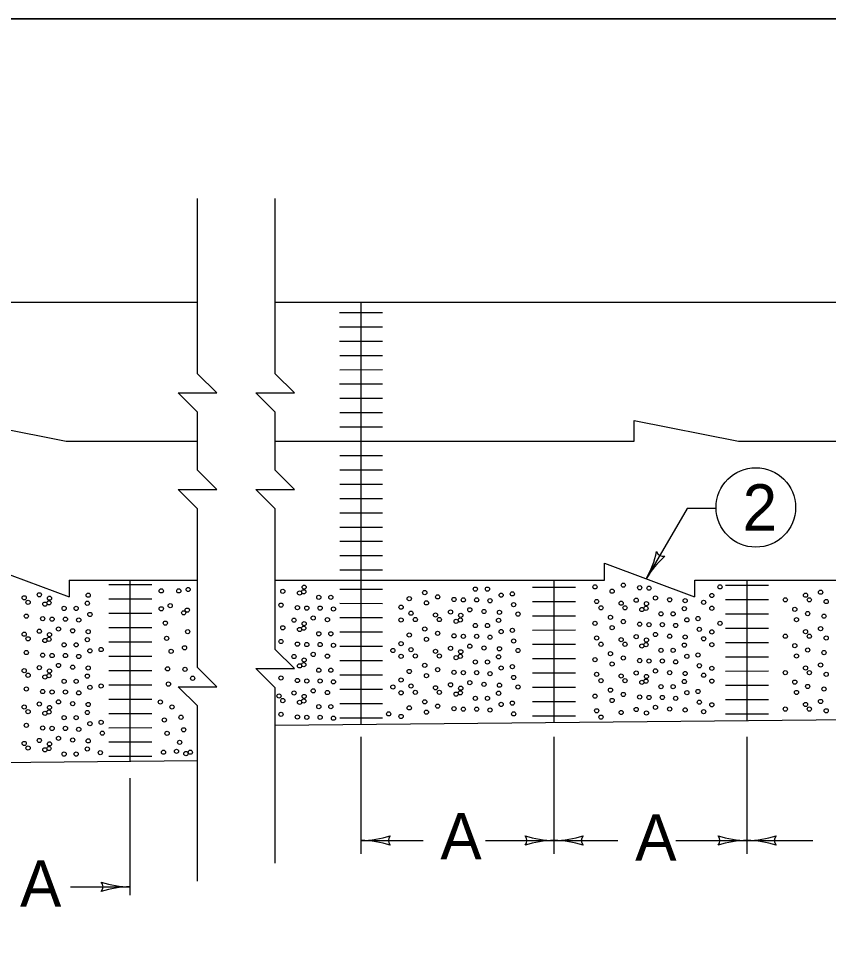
# Model space of a CAD drawing. Extents: x 1007 to 1035.5, y 1000.5 to 1021.5.
# Drawn here: x 1018.431 to 1021.928, y 1017.458 to 1021.5 of the extents above; entities that cross this region are included whole.
import ezdxf

# ---------------------------------------------------------------- set-up
doc = ezdxf.new("R2010")
doc.units = 0
for name, color, linetype in [('Level 1', 7, 'Continuous'), ('Level 10', 7, 'Continuous'), ('Level 11', 7, 'Continuous')]:
    doc.layers.add(name, color=color, linetype=linetype)

msp = doc.modelspace()

# ---------------------------------------------------------------- linework, layer by layer
at = {"layer": 'Level 1'}
for p, q in [((1019.2033, 1020.0916), (1019.2033, 1020.7233)), ((1019.5383, 1020.0916), (1019.5383, 1020.7233)), ((1014.2028, 1020.2749), (1019.2033, 1020.2749)), ((1019.5383, 1020.2749), (1024.9378, 1020.2749)), ((1019.9102, 1019.0749), (1019.9101, 1020.2749)), ((1019.8173, 1020.2311), (1020.0028, 1020.2311)), ((1019.8173, 1020.1693), (1020.0028, 1020.1693)), ((1019.8173, 1020.1075), (1020.0028, 1020.1074)), ((1019.8174, 1020.0457), (1020.0028, 1020.0457)), ((1019.8174, 1019.9838), (1020.0028, 1019.9839)), ((1019.8173, 1019.9221), (1020.0028, 1019.9221)), ((1019.8174, 1019.8603), (1020.0028, 1019.8603)), ((1019.8174, 1019.7984), (1020.0028, 1019.7985)), ((1018.1859, 1019.7649), (1018.6359, 1019.6749)), ((1021.0894, 1019.6749), (1021.0894, 1019.7649)), ((1021.0894, 1019.7649), (1021.5394, 1019.6749)), ((1019.8174, 1019.7367), (1020.0028, 1019.7368)), ((1018.6359, 1019.6749), (1019.2033, 1019.6749)), ((1019.5383, 1019.6749), (1021.0894, 1019.6749)), ((1021.5394, 1019.6749), (1023.7714, 1019.6749)), ((1019.8174, 1019.6132), (1020.0028, 1019.6131)), ((1019.8174, 1019.5513), (1020.0028, 1019.5513)), ((1019.8174, 1019.4895), (1020.0028, 1019.4895)), ((1019.8174, 1019.4278), (1020.0028, 1019.4277)), ((1019.8174, 1019.3658), (1020.0028, 1019.3659)), ((1021.3181, 1019.3835), (1021.1408, 1019.0803)), ((1021.4431, 1019.3835), (1021.3181, 1019.3835)), ((1019.8174, 1019.3041), (1020.0028, 1019.3041)), ((1019.2033, 1018.8228), (1019.2033, 1019.2583)), ((1019.5383, 1018.9006), (1019.5383, 1019.2583)), ((1019.8174, 1019.2423), (1020.0028, 1019.2423)), ((1018.2603, 1019.1478), (1018.6488, 1019.002)), ((1019.8174, 1019.1805), (1020.0028, 1019.1805)), ((1020.9609, 1019.0749), (1020.9609, 1019.1478)), ((1020.9609, 1019.1478), (1021.3494, 1019.002)), ((1019.8175, 1019.1187), (1020.0029, 1019.1188)), ((1018.6488, 1019.0749), (1019.2033, 1019.0749)), ((1018.6488, 1019.0749), (1018.6488, 1019.002)), ((1018.913, 1018.2916), (1018.9129, 1019.0749)), ((1019.5383, 1019.0749), (1020.9609, 1019.0749)), ((1019.9103, 1018.4499), (1019.9102, 1019.0749)), ((1020.7436, 1018.4583), (1020.7435, 1019.0749)), ((1021.3494, 1019.0749), (1021.3494, 1019.002)), ((1021.3518, 1019.0749), (1023.4391, 1019.0749)), ((1021.5769, 1018.4666), (1021.5768, 1019.0749)), ((1018.8202, 1019.0553), (1019.0056, 1019.0553)), ((1019.8174, 1019.0363), (1020.0028, 1019.0363)), ((1020.6508, 1019.0446), (1020.8362, 1019.0447)), ((1021.4841, 1019.0529), (1021.6695, 1019.053)), ((1018.8202, 1018.9935), (1019.0056, 1018.9935)), ((1021.4841, 1018.9912), (1021.6695, 1018.9911)), ((1019.8174, 1018.9745), (1020.0028, 1018.9744)), ((1020.6508, 1018.9828), (1020.8362, 1018.9828)), ((1018.8202, 1018.9318), (1019.0056, 1018.9318)), ((1019.8175, 1018.9127), (1020.0028, 1018.9127)), ((1020.6508, 1018.921), (1020.8362, 1018.921)), ((1021.4842, 1018.9293), (1021.6695, 1018.9293)), ((1018.8202, 1018.8699), (1019.0056, 1018.87)), ((1021.4842, 1018.8675), (1021.6695, 1018.8676)), ((1019.8175, 1018.8508), (1020.0028, 1018.8509)), ((1020.6508, 1018.8592), (1020.8362, 1018.8593)), ((1018.8202, 1018.8082), (1019.0056, 1018.8081)), ((1019.8174, 1018.7891), (1020.0028, 1018.7891)), ((1020.6508, 1018.7974), (1020.8362, 1018.7974)), ((1021.4841, 1018.8058), (1021.6695, 1018.8058)), ((1018.8203, 1018.7463), (1019.0056, 1018.7463)), ((1021.4842, 1018.744), (1021.6695, 1018.7439)), ((1019.8175, 1018.7273), (1020.0028, 1018.7273)), ((1020.6508, 1018.7357), (1020.8362, 1018.7356)), ((1018.8203, 1018.6845), (1019.0056, 1018.6846)), ((1019.8175, 1018.6654), (1020.0029, 1018.6655)), ((1020.6508, 1018.6738), (1020.8363, 1018.6738)), ((1021.4842, 1018.6821), (1021.6696, 1018.6822)), ((1018.8202, 1018.6228), (1019.0056, 1018.6228)), ((1019.8175, 1018.6037), (1020.0029, 1018.6038)), ((1020.6508, 1018.612), (1020.8363, 1018.6121)), ((1021.4842, 1018.6203), (1021.6696, 1018.6204)), ((1018.8203, 1018.561), (1019.0056, 1018.5609)), ((1019.8175, 1018.5419), (1020.0029, 1018.542)), ((1020.6508, 1018.5503), (1020.8363, 1018.5503)), ((1021.4842, 1018.5586), (1021.6696, 1018.5587)), ((1018.8203, 1018.4991), (1019.0057, 1018.4992)), ((1019.5383, 1017.8522), (1019.5383, 1018.4839)), ((1022.4102, 1018.4749), (1019.5383, 1018.4462)), ((1019.8175, 1018.4802), (1020.0028, 1018.4801)), ((1020.6508, 1018.4885), (1020.8362, 1018.4884)), ((1021.4842, 1018.4968), (1021.6695, 1018.4968)), ((1018.8203, 1018.4373), (1019.0057, 1018.4374)), ((1019.2033, 1017.7743), (1019.2033, 1018.4061)), ((1019.9103, 1017.8923), (1019.9103, 1018.3983)), ((1020.7436, 1017.8923), (1020.7436, 1018.3983)), ((1021.5769, 1017.8923), (1021.5769, 1018.3983)), ((1018.8203, 1018.3756), (1019.0057, 1018.3757)), ((1018.8203, 1018.3138), (1019.0056, 1018.3138)), ((1019.2033, 1018.2944), (1014.2028, 1018.2444)), ((1018.913, 1017.7132), (1018.913, 1018.2196)), ((1019.9103, 1017.9498), (1020.1774, 1017.9498)), ((1020.4479, 1017.9498), (1020.7436, 1017.9498)), ((1020.7436, 1017.9498), (1021.0191, 1017.9498)), ((1021.2696, 1017.9498), (1021.5769, 1017.9498)), ((1021.5769, 1017.9498), (1021.8608, 1017.9498)), ((1018.6549, 1017.7498), (1018.913, 1017.7498))]:
    msp.add_line(p, q, dxfattribs=at)
for points in [[(1019.2033, 1019.6749), (1019.2033, 1019.7999), (1019.12, 1019.8833), (1019.2867, 1019.8833), (1019.2033, 1019.9666), (1019.2033, 1020.0916)], [(1019.5383, 1019.6749), (1019.5383, 1019.7999), (1019.455, 1019.8833), (1019.6217, 1019.8833), (1019.5383, 1019.9666), (1019.5383, 1020.0916)], [(1019.2033, 1019.2583), (1019.2033, 1019.3833), (1019.12, 1019.4666), (1019.2867, 1019.4666), (1019.2033, 1019.5499), (1019.2033, 1019.6749)], [(1019.5383, 1019.2583), (1019.5383, 1019.3833), (1019.455, 1019.4666), (1019.6217, 1019.4666), (1019.5383, 1019.5499), (1019.5383, 1019.6749)], [(1019.5383, 1018.4839), (1019.5383, 1018.6089), (1019.455, 1018.6923), (1019.6217, 1018.6923), (1019.5383, 1018.7756), (1019.5383, 1018.9006)], [(1019.2033, 1018.4061), (1019.2033, 1018.5311), (1019.12, 1018.6144), (1019.2867, 1018.6144), (1019.2033, 1018.6978), (1019.2033, 1018.8228)]]:
    msp.add_lwpolyline(points, dxfattribs=at)
for centre, radius in [((1021.6146, 1019.3888), 0.1716), ((1019.0469, 1019.0283), 0.00903), ((1019.1225, 1019.0283), 0.00903), ((1019.1631, 1019.0342), 0.00903), ((1019.5717, 1019.0263), 0.00903), ((1019.6442, 1019.0188), 0.00903), ((1019.6623, 1019.0244), 0.00903), ((1019.6641, 1019.0443), 0.00903), ((1020.1848, 1019.0209), 0.00903), ((1020.4035, 1019.0358), 0.00903), ((1020.4555, 1019.0358), 0.00903), ((1020.9198, 1019.0455), 0.00903), ((1020.9941, 1019.0269), 0.00903), ((1021.0424, 1019.0529), 0.00903), ((1021.113, 1019.0418), 0.00903), ((1021.1534, 1019.0399), 0.00903), ((1021.4598, 1019.0455), 0.00903), ((1021.8943, 1019.0225), 0.00903), ((1018.4551, 1018.9984), 0.00903), ((1018.4718, 1018.9785), 0.00903), ((1018.5201, 1019.0114), 0.00903), ((1018.5624, 1018.9767), 0.00903), ((1018.5642, 1018.9965), 0.00903), ((1018.7314, 1019.0095), 0.00903), ((1019.7273, 1019.0003), 0.00903), ((1019.7793, 1019.0003), 0.00903), ((1020.1179, 1018.9949), 0.00903), ((1020.1922, 1018.9763), 0.00903), ((1020.2405, 1019.0023), 0.00903), ((1020.3111, 1018.9912), 0.00903), ((1020.3515, 1018.9893), 0.00903), ((1020.4091, 1018.9893), 0.00903), ((1020.4666, 1018.9856), 0.00903), ((1020.5149, 1019.0098), 0.00903), ((1020.5632, 1019.0153), 0.00903), ((1020.9272, 1018.9823), 0.00903), ((1021.0981, 1018.9879), 0.00903), ((1021.1812, 1018.9972), 0.00903), ((1021.2426, 1018.9898), 0.00903), ((1021.3094, 1018.986), 0.00903), ((1021.3892, 1018.9786), 0.00903), ((1021.4246, 1019.0083), 0.00903), ((1021.742, 1018.9896), 0.00903), ((1021.8293, 1019.0095), 0.00903), ((1021.846, 1018.9896), 0.00903), ((1021.9185, 1018.9822), 0.00903), ((1018.5443, 1018.9711), 0.00903), ((1018.6274, 1018.9525), 0.00903), ((1018.6794, 1018.9525), 0.00903), ((1018.7276, 1018.9748), 0.00903), ((1019.0469, 1018.9509), 0.00903), ((1019.0856, 1018.9644), 0.00903), ((1019.1592, 1018.9451), 0.00903), ((1019.5643, 1018.9668), 0.00903), ((1019.6349, 1018.9557), 0.00903), ((1019.6753, 1018.9538), 0.00903), ((1019.7329, 1018.9538), 0.00903), ((1019.7905, 1018.9501), 0.00903), ((1020.0826, 1018.9578), 0.00903), ((1020.2962, 1018.9373), 0.00903), ((1020.3793, 1018.9466), 0.00903), ((1020.4406, 1018.9392), 0.00903), ((1020.5687, 1018.9688), 0.00903), ((1020.9458, 1018.955), 0.00903), ((1021.0331, 1018.9749), 0.00903), ((1021.0498, 1018.955), 0.00903), ((1021.1223, 1018.9476), 0.00903), ((1021.1404, 1018.9532), 0.00903), ((1021.1422, 1018.973), 0.00903), ((1021.3056, 1018.9513), 0.00903), ((1021.4246, 1018.9532), 0.00903), ((1021.7829, 1018.9488), 0.00903), ((1018.4644, 1018.9191), 0.00903), ((1018.535, 1018.9079), 0.00903), ((1018.5754, 1018.9061), 0.00903), ((1018.633, 1018.9061), 0.00903), ((1018.6906, 1018.9023), 0.00903), ((1018.7388, 1018.9265), 0.00903), ((1019.1437, 1018.9334), 0.00903), ((1019.6201, 1018.9018), 0.00903), ((1019.7031, 1018.9111), 0.00903), ((1019.7645, 1018.9037), 0.00903), ((1020.0826, 1018.9026), 0.00903), ((1020.1253, 1018.9318), 0.00903), ((1020.1439, 1018.9044), 0.00903), ((1020.2312, 1018.9243), 0.00903), ((1020.2479, 1018.9044), 0.00903), ((1020.3204, 1018.897), 0.00903), ((1020.3385, 1018.9026), 0.00903), ((1020.3403, 1018.9224), 0.00903), ((1020.5037, 1018.9007), 0.00903), ((1020.5075, 1018.9354), 0.00903), ((1020.5873, 1018.928), 0.00903), ((1020.9867, 1018.9142), 0.00903), ((1021.0424, 1018.8956), 0.00903), ((1021.2054, 1018.929), 0.00903), ((1021.2574, 1018.929), 0.00903), ((1021.3168, 1018.903), 0.00903), ((1021.3651, 1018.9086), 0.00903), ((1021.7903, 1018.9042), 0.00903), ((1021.8386, 1018.9302), 0.00903), ((1021.9091, 1018.919), 0.00903), ((1018.6032, 1018.8633), 0.00903), ((1018.6646, 1018.8559), 0.00903), ((1019.0643, 1018.8889), 0.00903), ((1019.5717, 1018.8689), 0.00903), ((1019.6442, 1018.8615), 0.00903), ((1019.6623, 1018.8671), 0.00903), ((1019.6641, 1018.8869), 0.00903), ((1020.1848, 1018.8636), 0.00903), ((1020.4035, 1018.8784), 0.00903), ((1020.4555, 1018.8784), 0.00903), ((1020.5632, 1018.858), 0.00903), ((1020.9198, 1018.8882), 0.00903), ((1020.9941, 1018.8696), 0.00903), ((1021.113, 1018.8844), 0.00903), ((1021.1534, 1018.8826), 0.00903), ((1021.211, 1018.8826), 0.00903), ((1021.2686, 1018.8788), 0.00903), ((1021.3706, 1018.8621), 0.00903), ((1021.4598, 1018.8882), 0.00903), ((1021.8943, 1018.8652), 0.00903), ((1018.4551, 1018.8411), 0.00903), ((1018.4718, 1018.8212), 0.00903), ((1018.5201, 1018.8541), 0.00903), ((1018.5624, 1018.8193), 0.00903), ((1018.5642, 1018.8392), 0.00903), ((1018.7276, 1018.8174), 0.00903), ((1018.7314, 1018.8522), 0.00903), ((1019.0701, 1018.8231), 0.00903), ((1019.1611, 1018.8521), 0.00903), ((1019.7273, 1018.8429), 0.00903), ((1019.7793, 1018.8429), 0.00903), ((1020.1179, 1018.8376), 0.00903), ((1020.1922, 1018.819), 0.00903), ((1020.2405, 1018.845), 0.00903), ((1020.3111, 1018.8338), 0.00903), ((1020.3515, 1018.832), 0.00903), ((1020.4091, 1018.832), 0.00903), ((1020.4666, 1018.8283), 0.00903), ((1020.5149, 1018.8524), 0.00903), ((1020.9272, 1018.825), 0.00903), ((1021.0331, 1018.8176), 0.00903), ((1021.0981, 1018.8306), 0.00903), ((1021.1422, 1018.8157), 0.00903), ((1021.1812, 1018.8398), 0.00903), ((1021.2426, 1018.8324), 0.00903), ((1021.3094, 1018.8287), 0.00903), ((1021.3892, 1018.8213), 0.00903), ((1021.4246, 1018.851), 0.00903), ((1021.742, 1018.8323), 0.00903), ((1021.8293, 1018.8522), 0.00903), ((1021.846, 1018.8323), 0.00903), ((1021.9185, 1018.8248), 0.00903), ((1018.5443, 1018.8138), 0.00903), ((1018.6274, 1018.7952), 0.00903), ((1018.6794, 1018.7952), 0.00903), ((1018.7871, 1018.7748), 0.00903), ((1019.1476, 1018.7824), 0.00903), ((1019.5643, 1018.8095), 0.00903), ((1019.6349, 1018.7983), 0.00903), ((1019.6753, 1018.7965), 0.00903), ((1019.7329, 1018.7965), 0.00903), ((1019.7905, 1018.7928), 0.00903), ((1020.0826, 1018.8004), 0.00903), ((1020.1253, 1018.7744), 0.00903), ((1020.2962, 1018.78), 0.00903), ((1020.3793, 1018.7893), 0.00903), ((1020.4406, 1018.7818), 0.00903), ((1020.5075, 1018.7781), 0.00903), ((1020.5687, 1018.8115), 0.00903), ((1020.9458, 1018.7977), 0.00903), ((1021.0498, 1018.7977), 0.00903), ((1021.1223, 1018.7903), 0.00903), ((1021.1404, 1018.7958), 0.00903), ((1021.3056, 1018.7939), 0.00903), ((1021.4246, 1018.7958), 0.00903), ((1021.7829, 1018.7914), 0.00903), ((1018.4644, 1018.7618), 0.00903), ((1018.535, 1018.7506), 0.00903), ((1018.5754, 1018.7488), 0.00903), ((1018.633, 1018.7488), 0.00903), ((1018.6906, 1018.745), 0.00903), ((1018.7388, 1018.7692), 0.00903), ((1019.0896, 1018.7669), 0.00903), ((1019.6201, 1018.7445), 0.00903), ((1019.7031, 1018.7538), 0.00903), ((1019.7645, 1018.7463), 0.00903), ((1020.0473, 1018.7707), 0.00903), ((1020.0826, 1018.7453), 0.00903), ((1020.1439, 1018.7471), 0.00903), ((1020.2312, 1018.767), 0.00903), ((1020.2479, 1018.7471), 0.00903), ((1020.3204, 1018.7397), 0.00903), ((1020.3385, 1018.7453), 0.00903), ((1020.3403, 1018.7651), 0.00903), ((1020.5037, 1018.7433), 0.00903), ((1020.5873, 1018.7707), 0.00903), ((1020.9867, 1018.7568), 0.00903), ((1021.0424, 1018.7383), 0.00903), ((1021.2054, 1018.7717), 0.00903), ((1021.2574, 1018.7717), 0.00903), ((1021.3168, 1018.7457), 0.00903), ((1021.3651, 1018.7513), 0.00903), ((1021.7903, 1018.7468), 0.00903), ((1021.8386, 1018.7728), 0.00903), ((1021.9091, 1018.7617), 0.00903), ((1018.5201, 1018.6968), 0.00903), ((1018.6032, 1018.706), 0.00903), ((1018.6646, 1018.6986), 0.00903), ((1018.7314, 1018.6948), 0.00903), ((1019.6442, 1018.7042), 0.00903), ((1019.6623, 1018.7098), 0.00903), ((1019.6641, 1018.7296), 0.00903), ((1020.1848, 1018.7063), 0.00903), ((1020.4035, 1018.7211), 0.00903), ((1020.4555, 1018.7211), 0.00903), ((1020.5149, 1018.6951), 0.00903), ((1020.5632, 1018.7007), 0.00903), ((1020.9198, 1018.7308), 0.00903), ((1020.9941, 1018.7123), 0.00903), ((1021.113, 1018.7271), 0.00903), ((1021.1534, 1018.7253), 0.00903), ((1021.211, 1018.7253), 0.00903), ((1021.2686, 1018.7215), 0.00903), ((1021.3706, 1018.7048), 0.00903), ((1021.4246, 1018.6937), 0.00903), ((1021.8293, 1018.6948), 0.00903), ((1021.8943, 1018.7078), 0.00903), ((1018.4551, 1018.6838), 0.00903), ((1018.4718, 1018.6638), 0.00903), ((1018.5443, 1018.6564), 0.00903), ((1018.5624, 1018.662), 0.00903), ((1018.5642, 1018.6818), 0.00903), ((1018.7276, 1018.6601), 0.00903), ((1019.0741, 1018.6914), 0.00903), ((1019.1496, 1018.6895), 0.00903), ((1019.7273, 1018.6856), 0.00903), ((1019.7793, 1018.6856), 0.00903), ((1020.1179, 1018.6803), 0.00903), ((1020.1922, 1018.6617), 0.00903), ((1020.2405, 1018.6877), 0.00903), ((1020.3111, 1018.6765), 0.00903), ((1020.3515, 1018.6747), 0.00903), ((1020.4091, 1018.6747), 0.00903), ((1020.4666, 1018.6709), 0.00903), ((1020.5687, 1018.6542), 0.00903), ((1020.9272, 1018.6677), 0.00903), ((1021.0331, 1018.6603), 0.00903), ((1021.0981, 1018.6733), 0.00903), ((1021.1422, 1018.6583), 0.00903), ((1021.1812, 1018.6825), 0.00903), ((1021.2426, 1018.6751), 0.00903), ((1021.3094, 1018.6713), 0.00903), ((1021.3892, 1018.6639), 0.00903), ((1021.742, 1018.6749), 0.00903), ((1021.846, 1018.6749), 0.00903), ((1021.9185, 1018.6675), 0.00903), ((1018.6274, 1018.6378), 0.00903), ((1018.6794, 1018.6378), 0.00903), ((1018.7871, 1018.6174), 0.00903), ((1019.0779, 1018.6256), 0.00903), ((1019.1825, 1018.6508), 0.00903), ((1019.5643, 1018.6522), 0.00903), ((1019.6349, 1018.641), 0.00903), ((1019.6753, 1018.6392), 0.00903), ((1019.7329, 1018.6392), 0.00903), ((1019.7905, 1018.6354), 0.00903), ((1020.0473, 1018.6133), 0.00903), ((1020.0826, 1018.6431), 0.00903), ((1020.1253, 1018.6171), 0.00903), ((1020.2962, 1018.6227), 0.00903), ((1020.3793, 1018.6319), 0.00903), ((1020.4406, 1018.6245), 0.00903), ((1020.5075, 1018.6208), 0.00903), ((1020.5873, 1018.6133), 0.00903), ((1020.9458, 1018.6403), 0.00903), ((1021.0498, 1018.6403), 0.00903), ((1021.1223, 1018.6329), 0.00903), ((1021.1404, 1018.6385), 0.00903), ((1021.2054, 1018.6143), 0.00903), ((1021.2574, 1018.6143), 0.00903), ((1021.3056, 1018.6366), 0.00903), ((1021.4246, 1018.6385), 0.00903), ((1021.7829, 1018.6341), 0.00903), ((1021.8386, 1018.6155), 0.00903), ((1018.4644, 1018.6044), 0.00903), ((1018.535, 1018.5933), 0.00903), ((1018.5754, 1018.5914), 0.00903), ((1018.633, 1018.5914), 0.00903), ((1018.6906, 1018.5877), 0.00903), ((1018.7388, 1018.6118), 0.00903), ((1019.5551, 1018.5742), 0.00903), ((1019.6201, 1018.5872), 0.00903), ((1019.6641, 1018.5723), 0.00903), ((1019.7031, 1018.5964), 0.00903), ((1019.7645, 1018.589), 0.00903), ((1020.0826, 1018.5879), 0.00903), ((1020.1439, 1018.5898), 0.00903), ((1020.2312, 1018.6097), 0.00903), ((1020.2479, 1018.5898), 0.00903), ((1020.3204, 1018.5823), 0.00903), ((1020.3385, 1018.5879), 0.00903), ((1020.3403, 1018.6078), 0.00903), ((1020.5037, 1018.586), 0.00903), ((1020.9198, 1018.5735), 0.00903), ((1020.9867, 1018.5995), 0.00903), ((1021.0424, 1018.5809), 0.00903), ((1021.3168, 1018.5883), 0.00903), ((1021.3651, 1018.5939), 0.00903), ((1021.7903, 1018.5895), 0.00903), ((1021.9091, 1018.6043), 0.00903), ((1018.5201, 1018.5394), 0.00903), ((1018.6032, 1018.5487), 0.00903), ((1018.6646, 1018.5413), 0.00903), ((1018.7314, 1018.5375), 0.00903), ((1019.0431, 1018.5481), 0.00903), ((1019.5717, 1018.5543), 0.00903), ((1019.6442, 1018.5468), 0.00903), ((1019.6623, 1018.5524), 0.00903), ((1020.1848, 1018.5489), 0.00903), ((1020.4035, 1018.5638), 0.00903), ((1020.4555, 1018.5638), 0.00903), ((1020.5149, 1018.5378), 0.00903), ((1020.5632, 1018.5433), 0.00903), ((1020.9941, 1018.5549), 0.00903), ((1021.113, 1018.5698), 0.00903), ((1021.1534, 1018.5679), 0.00903), ((1021.211, 1018.5679), 0.00903), ((1021.2686, 1018.5642), 0.00903), ((1021.3706, 1018.5474), 0.00903), ((1021.4246, 1018.5363), 0.00903), ((1021.8293, 1018.5375), 0.00903), ((1021.8943, 1018.5505), 0.00903), ((1018.4551, 1018.5264), 0.00903), ((1018.4718, 1018.5065), 0.00903), ((1018.5443, 1018.4991), 0.00903), ((1018.5624, 1018.5047), 0.00903), ((1018.5642, 1018.5245), 0.00903), ((1018.7276, 1018.5028), 0.00903), ((1019.0934, 1018.5268), 0.00903), ((1019.5643, 1018.4948), 0.00903), ((1019.7273, 1018.5283), 0.00903), ((1019.7793, 1018.5283), 0.00903), ((1020.0287, 1018.4968), 0.00903), ((1020.1179, 1018.5229), 0.00903), ((1020.1922, 1018.5043), 0.00903), ((1020.2405, 1018.5303), 0.00903), ((1020.3111, 1018.5192), 0.00903), ((1020.3515, 1018.5173), 0.00903), ((1020.4091, 1018.5173), 0.00903), ((1020.4666, 1018.5136), 0.00903), ((1020.5687, 1018.4968), 0.00903), ((1020.9272, 1018.5103), 0.00903), ((1021.0331, 1018.5029), 0.00903), ((1021.0981, 1018.5159), 0.00903), ((1021.1422, 1018.501), 0.00903), ((1021.1812, 1018.5252), 0.00903), ((1021.2426, 1018.5178), 0.00903), ((1021.3094, 1018.514), 0.00903), ((1021.3892, 1018.5066), 0.00903), ((1021.742, 1018.5176), 0.00903), ((1021.846, 1018.5176), 0.00903), ((1021.9185, 1018.5102), 0.00903), ((1018.6274, 1018.4805), 0.00903), ((1018.6794, 1018.4805), 0.00903), ((1018.7388, 1018.4545), 0.00903), ((1018.7871, 1018.4601), 0.00903), ((1019.0605, 1018.4707), 0.00903), ((1019.1321, 1018.4823), 0.00903), ((1019.6349, 1018.4837), 0.00903), ((1019.6753, 1018.4818), 0.00903), ((1019.7329, 1018.4818), 0.00903), ((1019.7905, 1018.4781), 0.00903), ((1020.0826, 1018.4858), 0.00903), ((1020.9458, 1018.483), 0.00903), ((1018.4644, 1018.4471), 0.00903), ((1018.535, 1018.4359), 0.00903), ((1018.5754, 1018.4341), 0.00903), ((1018.633, 1018.4341), 0.00903), ((1018.6906, 1018.4303), 0.00903), ((1018.7926, 1018.4136), 0.00903), ((1019.0721, 1018.4126), 0.00903), ((1019.1437, 1018.4281), 0.00903), ((1018.5201, 1018.3821), 0.00903), ((1018.6032, 1018.3913), 0.00903), ((1018.6646, 1018.3839), 0.00903), ((1018.7314, 1018.3802), 0.00903), ((1019.1263, 1018.3738), 0.00903), ((1018.4551, 1018.3691), 0.00903), ((1018.4718, 1018.3492), 0.00903), ((1018.5443, 1018.3418), 0.00903), ((1018.5624, 1018.3473), 0.00903), ((1018.5642, 1018.3672), 0.00903), ((1018.7276, 1018.3454), 0.00903), ((1018.7836, 1018.3293), 0.00903), ((1019.0566, 1018.3313), 0.00903), ((1019.1127, 1018.3351), 0.00903), ((1019.1728, 1018.3313), 0.00903), ((1018.6274, 1018.3232), 0.00903), ((1018.6794, 1018.3232), 0.00903), ((1019.1534, 1018.3254), 0.00903)]:
    msp.add_circle(centre, radius, dxfattribs=at)
for centre, radius, start, end in [((1020.8036, 1019.2774), 0.3906, 329.6937, 348.3624), ((1021.2158, 1019.2085), 0.0312, 198.4683, 280.585), ((1021.4781, 1018.8831), 0.3906, 131.0408, 149.6876), ((1020.8036, 1019.2774), 0.3906, 329.6814, 329.6937), ((1019.9103, 1018.3405), 0.3906, 269.9878, 270), ((1019.9103, 1018.3405), 0.3906, 270, 288.6688), ((1019.9103, 1017.5592), 0.3906, 71.3472, 89.9939), ((1020.0588, 1017.9498), 0.0312, 138.7746, 220.8913), ((1020.595, 1017.9499), 0.0312, 318.7746, 40.8913), ((1020.7436, 1017.5592), 0.3906, 90, 108.6688), ((1020.7436, 1018.3405), 0.3906, 251.3472, 269.9939), ((1020.7436, 1018.3405), 0.3906, 269.9878, 270), ((1020.7436, 1018.3405), 0.3906, 270, 288.6688), ((1020.7436, 1017.5592), 0.3906, 89.9878, 90), ((1020.7436, 1017.5592), 0.3906, 71.3472, 89.9939), ((1020.8921, 1017.9498), 0.0312, 138.7746, 220.8913), ((1021.4284, 1017.9499), 0.0312, 318.7746, 40.8913), ((1021.5769, 1017.5592), 0.3906, 90, 108.6688), ((1021.5769, 1018.3405), 0.3906, 251.3472, 269.9939), ((1021.5769, 1018.3405), 0.3906, 269.9878, 270), ((1021.5769, 1018.3405), 0.3906, 270, 288.6688), ((1021.5769, 1017.5592), 0.3906, 89.9878, 90), ((1021.5769, 1017.5592), 0.3906, 71.3472, 89.9939), ((1021.7255, 1017.9498), 0.0312, 138.7746, 220.8913), ((1018.7645, 1017.7499), 0.0312, 318.7746, 40.8913), ((1018.913, 1017.3592), 0.3906, 90, 108.6688), ((1018.913, 1018.1405), 0.3906, 251.3472, 269.9939), ((1018.913, 1017.3592), 0.3906, 89.9878, 90)]:
    msp.add_arc(centre, radius, start, end, dxfattribs=at)
at = {"layer": 'Level 10'}
msp.add_line((1007, 1021.5), (1035.5, 1021.5), dxfattribs=at)
at = {"layer": 'Level 11'}
msp.add_lwpolyline([(1007, 1000.5), (1035.5, 1000.5), (1035.5, 1021.5), (1007, 1021.5)], close=True, dxfattribs=at)

# ---------------------------------------------------------------- texts
at = {"layer": 'Level 1'}
for s, p in [('2', (1021.5578, 1019.2888)), ('A', (1020.2522, 1017.8683)), ('A', (1021.0938, 1017.8633)), ('A', (1018.437, 1017.6638))]:
    msp.add_text(s, height=0.2, dxfattribs=at).set_placement(p)

doc.saveas('drawing.dxf')
